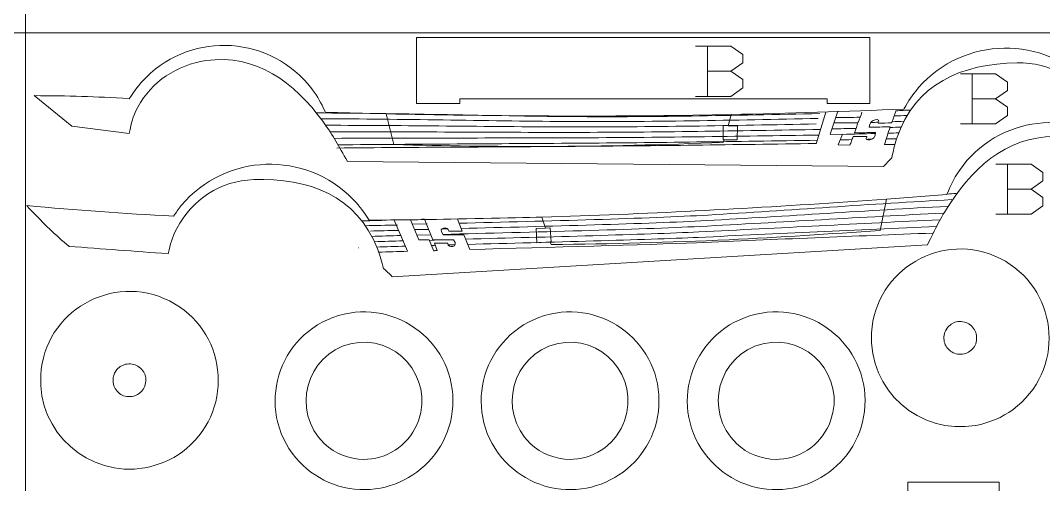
# Model space of a CAD drawing. Header units: centimetres. Extents: x -29.2 to 29, y -19.2 to 19.
# Drawn here: x -0.09 to 18.35, y -8.15 to 0.22 of the extents above; entities that cross this region are included whole.
import ezdxf

# ---------------------------------------------------------------- set-up
doc = ezdxf.new("R2010")
doc.units = ezdxf.units.CM
doc.header["$MEASUREMENT"] = 0
doc.layers.add('Camada 1', color=7, linetype='Continuous')

msp = doc.modelspace()

# ---------------------------------------------------------------- linework, layer by layer
at = {"layer": 'Camada 1', "color": 5, "lineweight": 9}
for points in [[(0, 19), (0, 19), (0, -19), (0, -19)], [(29, 0), (29, 0), (-29, 0), (-29, 0)]]:
    msp.add_open_spline(points, degree=3, dxfattribs=at)
at = {"layer": 'Camada 1', "color": 3, "lineweight": 9}
for points in [[(2.17223, -0.80323), (3.02409, 0.0418), (4.43012, -0.05428), (5.15903, -1.00744)], [(15.22211, -0.08632), (15.22211, -0.08632), (7.04597, -0.08632), (7.04597, -0.08632)], [(7.04597, -0.08632), (7.04597, -0.08632), (7.04598, -1.27632), (7.04598, -1.27632)], [(15.2221, -1.27632), (15.2221, -1.27632), (15.22211, -0.08632), (15.22211, -0.08632)], [(16.10186, -0.98814), (16.91552, -0.05623), (18.36337, -0.03477), (19.20361, -0.94303)], [(3.24949, -0.50116), (2.73825, -0.57486), (2.26948, -0.88034), (2.02477, -1.33957)], [(5.3577, -1.59428), (4.85021, -0.89795), (4.154, -0.37076), (3.24949, -0.50116)], [(17.87707, -0.54045), (16.88753, -0.55838), (16.03515, -0.91143), (15.70549, -1.90884)], [(19.30477, -1.35101), (19.00658, -0.84), (18.47321, -0.52965), (17.87707, -0.54045)], [(1.86974, -1.18748), (1.98728, -1.01781), (2.01686, -0.95736), (2.17223, -0.80323)], [(5.15903, -1.00744), (5.29297, -1.1826), (5.30897, -1.23713), (5.4064, -1.42929)], [(15.83424, -1.37508), (15.93764, -1.20602), (15.96429, -1.14572), (16.10186, -0.98814)], [(0.83545, -1.68369), (0.83545, -1.68369), (0.15247, -1.13266), (0.15247, -1.13266)], [(0.15247, -1.13266), (0.78109, -1.13538), (1.24383, -1.14818), (1.86974, -1.18748)], [(7.04598, -1.27632), (7.04598, -1.27632), (7.82869, -1.27623), (7.82869, -1.27623)], [(7.82869, -1.27623), (7.82869, -1.27623), (7.82868, -1.19123), (7.82868, -1.19123)], [(7.82868, -1.19123), (7.82868, -1.19123), (14.45164, -1.19126), (14.45164, -1.19126)], [(14.45164, -1.19126), (14.45164, -1.19126), (14.45163, -1.27626), (14.45163, -1.27626)], [(14.45163, -1.27626), (14.45163, -1.27626), (15.2221, -1.27632), (15.2221, -1.27632)], [(2.02477, -1.33957), (1.9173, -1.54125), (1.91885, -1.59854), (1.86698, -1.81508)], [(5.4064, -1.42929), (5.4064, -1.42929), (6.50151, -1.46024), (6.50151, -1.46024)], [(6.50151, -1.46024), (8.36169, -1.50106), (10.16857, -1.51437), (12.02963, -1.48602)], [(12.02963, -1.48602), (12.02963, -1.48602), (12.7201, -1.47377), (12.7201, -1.47377)], [(12.7201, -1.47377), (13.7656, -1.45128), (14.7894, -1.41889), (15.83424, -1.37508)], [(19.81165, -2.12826), (18.91877, -1.32669), (17.51927, -1.49266), (16.83872, -2.48093)], [(5.80266, -2.31938), (5.63827, -2.02905), (5.56038, -1.87238), (5.3577, -1.59428)], [(1.86698, -1.81508), (1.86698, -1.81508), (0.83545, -1.68369), (0.83545, -1.68369)], [(16.66952, -3.07693), (17.14171, -2.3562), (17.81081, -1.795), (18.72069, -1.8802)], [(15.70549, -1.90884), (15.66791, -2.02256), (15.64623, -2.14093), (15.61661, -2.25697)], [(5.90851, -3.00651), (5.04945, -2.11627), (3.60233, -2.16693), (2.80836, -3.1159)], [(15.46817, -2.41297), (15.46817, -2.41297), (5.80266, -2.31938), (5.80266, -2.31938)], [(15.61661, -2.25697), (15.56713, -2.30897), (15.51765, -2.36096), (15.46817, -2.41297)], [(16.83872, -2.48093), (16.71367, -2.66254), (16.70041, -2.7178), (16.61266, -2.91457)], [(2.72764, -3.52841), (3.00001, -3.00319), (3.51727, -2.66667), (4.11321, -2.64777)], [(4.11321, -2.64777), (5.10241, -2.61641), (5.97131, -2.92658), (6.35023, -3.90634)], [(16.61266, -2.91457), (16.61266, -2.91457), (15.52045, -3.00001), (15.52045, -3.00001)], [(2.66676, -3.30588), (1.76196, -3.25897), (0.92293, -3.19914), (0.02054, -3.11597)], [(0.02054, -3.11597), (0.24014, -3.35148), (0.45145, -3.56597), (0.69625, -3.77638)], [(2.80836, -3.1159), (2.75768, -3.17648), (2.71396, -3.24255), (2.66676, -3.30588)], [(6.19506, -3.37965), (6.08337, -3.21595), (6.05375, -3.15705), (5.90851, -3.00651)], [(15.52045, -3.00001), (13.66461, -3.1334), (11.86064, -3.23666), (10.00047, -3.30101)], [(16.26121, -3.82329), (16.41094, -3.52514), (16.48094, -3.36478), (16.66952, -3.07693)], [(10.00047, -3.30101), (10.00047, -3.30101), (9.31025, -3.32316), (9.31025, -3.32316)], [(6.46941, -3.37723), (6.37812, -3.37811), (6.28667, -3.37892), (6.19506, -3.37965)], [(7.19334, -3.36851), (7.17169, -3.36882), (6.49105, -3.37693), (6.46941, -3.37723)], [(9.31025, -3.32316), (8.8001, -3.3376), (7.69836, -3.35922), (7.19334, -3.36851)], [(2.56829, -3.98437), (2.62155, -3.78848), (2.62762, -3.72129), (2.72764, -3.52841)], [(17.57287, -4.07008), (16.54566, -3.55407), (15.31973, -4.26184), (15.25295, -5.40944)], [(0.69625, -3.77638), (0.69625, -3.77638), (0.78527, -3.85144), (0.78527, -3.85144)], [(0.78527, -3.85144), (1.37961, -3.89575), (1.97395, -3.94006), (2.56829, -3.98437)], [(6.61235, -4.39802), (6.61235, -4.39802), (16.26121, -3.82329), (16.26121, -3.82329)], [(6.35023, -3.90634), (6.39342, -4.01804), (6.42097, -4.13519), (6.45633, -4.24961)], [(17.88377, -6.73071), (18.76546, -5.99025), (18.5994, -4.58576), (17.57287, -4.07008)], [(2.59219, -4.83459), (1.56497, -4.31858), (0.33905, -5.02635), (0.27227, -6.17395)], [(6.45633, -4.24961), (6.50834, -4.29908), (6.56035, -4.34854), (6.61235, -4.39802)], [(5.64192, -5.10072), (6.70636, -4.78222), (7.7665, -5.62177), (7.70209, -6.7296)], [(9.35801, -5.10072), (10.42245, -4.78222), (11.48259, -5.62177), (11.41818, -6.7296)], [(13.0741, -5.10072), (14.13854, -4.78222), (15.19868, -5.62177), (15.13427, -6.7296)], [(2.90309, -7.49522), (3.78478, -6.75476), (3.61872, -5.35027), (2.59219, -4.83459)], [(4.87367, -7.66681), (4.13491, -6.78722), (4.53965, -5.43056), (5.64192, -5.10072)], [(8.58976, -7.66681), (7.851, -6.78722), (8.25574, -5.43056), (9.35801, -5.10072)], [(12.30585, -7.66681), (11.56709, -6.78722), (11.97183, -5.43056), (13.0741, -5.10072)], [(15.25295, -5.40944), (15.19293, -6.4409), (16.11557, -7.26103), (17.13171, -7.0814)], [(0.27227, -6.17395), (0.21225, -7.20541), (1.13489, -8.02554), (2.15102, -7.84591)], [(7.70209, -6.7296), (7.63999, -7.79762), (6.56186, -8.50927), (5.5534, -8.14276)], [(11.41818, -6.7296), (11.35608, -7.79762), (10.27795, -8.50927), (9.26949, -8.14276)], [(15.13427, -6.7296), (15.07217, -7.79762), (13.99404, -8.50927), (12.98558, -8.14276)], [(17.22302, -7.0625), (17.4771, -6.99443), (17.67978, -6.90204), (17.88377, -6.73071)], [(17.13171, -7.0814), (17.13171, -7.0814), (17.22302, -7.0625), (17.22302, -7.0625)], [(2.24234, -7.82701), (2.49642, -7.75894), (2.6991, -7.66655), (2.90309, -7.49522)], [(5.46672, -8.10839), (5.22829, -7.99731), (5.04493, -7.87072), (4.87367, -7.66681)], [(9.18281, -8.10839), (8.94438, -7.99731), (8.76102, -7.87072), (8.58976, -7.66681)], [(12.8989, -8.10839), (12.66047, -7.99731), (12.47711, -7.87072), (12.30585, -7.66681)], [(2.15102, -7.84591), (2.15102, -7.84591), (2.24234, -7.82701), (2.24234, -7.82701)], [(5.5534, -8.14276), (5.5534, -8.14276), (5.46672, -8.10839), (5.46672, -8.10839)], [(9.26949, -8.14276), (9.26949, -8.14276), (9.18281, -8.10839), (9.18281, -8.10839)], [(12.98558, -8.14276), (12.98558, -8.14276), (12.8989, -8.10839), (12.8989, -8.10839)], [(17.55419, -8.10495), (17.55419, -8.10495), (15.91008, -8.10539), (15.91008, -8.10539)], [(15.91008, -8.10539), (15.91008, -8.10539), (15.91106, -16.18172), (15.91106, -16.18172)], [(17.55441, -9.07054), (17.55441, -9.07054), (17.55419, -8.10495), (17.55419, -8.10495)], [(2.6289, -8.65057), (1.60168, -8.13455), (0.37576, -8.84233), (0.30898, -9.98992)]]:
    msp.add_open_spline(points, degree=3, dxfattribs=at)
at = {"layer": 'Camada 1', "color": 1, "lineweight": 9}
for points in [[(12.71828, -0.24287), (12.71828, -0.24287), (12.0821, -0.24287), (12.0821, -0.24287)], [(12.29416, -0.24287), (12.29416, -0.24287), (12.29416, -1.14528), (12.29416, -1.14528)], [(12.93034, -0.39327), (12.93034, -0.39327), (12.71828, -0.24287), (12.71828, -0.24287)], [(12.71828, -0.69407), (12.71828, -0.69407), (12.93034, -0.54367), (12.93034, -0.54367)], [(12.93034, -0.54367), (12.93034, -0.54367), (12.93034, -0.39327), (12.93034, -0.39327)], [(12.71828, -0.69407), (12.71828, -0.69407), (12.29416, -0.69407), (12.29416, -0.69407)], [(12.93034, -0.84447), (12.93034, -0.84447), (12.71828, -0.69407), (12.71828, -0.69407)], [(17.49118, -0.73762), (17.49118, -0.73762), (16.85499, -0.73762), (16.85499, -0.73762)], [(17.06705, -0.73762), (17.06705, -0.73762), (17.06705, -1.64003), (17.06705, -1.64003)], [(17.70324, -0.88802), (17.70324, -0.88802), (17.49118, -0.73762), (17.49118, -0.73762)], [(12.93034, -0.99488), (12.93034, -0.99488), (12.93034, -0.84447), (12.93034, -0.84447)], [(17.70324, -1.03842), (17.70324, -1.03842), (17.70324, -0.88802), (17.70324, -0.88802)], [(12.71828, -1.14528), (12.71828, -1.14528), (12.93034, -0.99488), (12.93034, -0.99488)], [(17.49118, -1.18882), (17.49118, -1.18882), (17.70324, -1.03842), (17.70324, -1.03842)], [(12.0821, -1.14528), (12.0821, -1.14528), (12.71828, -1.14528), (12.71828, -1.14528)], [(17.49118, -1.18882), (17.49118, -1.18882), (17.06705, -1.18882), (17.06705, -1.18882)], [(17.70324, -1.33923), (17.70324, -1.33923), (17.49118, -1.18882), (17.49118, -1.18882)], [(9.69172, -1.50936), (8.20805, -1.49427), (6.72482, -1.44982), (5.2435, -1.44464)], [(6.64136, -2.01627), (6.64136, -2.01627), (6.50151, -1.46024), (6.50151, -1.46024)], [(14.32368, -1.45565), (12.77969, -1.48868), (11.23445, -1.52504), (9.69172, -1.50936)], [(12.7201, -1.47377), (12.7201, -1.47377), (12.66618, -1.67503), (12.66618, -1.67503)], [(14.431, -1.42867), (14.431, -1.42867), (14.2532, -2.00491), (14.2532, -2.00491)], [(14.50967, -1.83062), (14.50967, -1.83062), (14.64605, -1.41552), (14.64605, -1.41552)], [(15.07977, -1.43094), (15.05857, -1.49115), (15.03717, -1.55111), (15.015, -1.61111)], [(15.65803, -1.5121), (15.67056, -1.47695), (15.68276, -1.44128), (15.69219, -1.40587)], [(15.69219, -1.40587), (15.78081, -1.40155), (15.86937, -1.39711), (15.95788, -1.39254)], [(17.70324, -1.48963), (17.70324, -1.48963), (17.70324, -1.33923), (17.70324, -1.33923)], [(5.32538, -1.55051), (6.79345, -1.55317), (8.26244, -1.58867), (9.73059, -1.59848)], [(9.73059, -1.59848), (11.24979, -1.60864), (12.77027, -1.57533), (14.29188, -1.54486)], [(9.76474, -1.69703), (11.25925, -1.7016), (12.75614, -1.67159), (14.25419, -1.64387)], [(14.57466, -1.62603), (14.71746, -1.62529), (14.86033, -1.62456), (15.01029, -1.62374)], [(14.60989, -1.52491), (14.75311, -1.52457), (14.89634, -1.52423), (15.0468, -1.52385)], [(15.015, -1.61111), (14.99125, -1.67536), (14.96671, -1.7394), (14.94434, -1.80336)], [(15.20932, -1.70051), (15.21168, -1.53846), (15.44251, -1.53461), (15.37185, -1.61999)], [(15.23876, -1.61669), (15.2847, -1.61523), (15.33063, -1.61376), (15.37773, -1.61212)], [(15.37185, -1.61999), (15.37067, -1.62356), (15.37185, -1.62685), (15.37302, -1.62914)], [(15.37302, -1.62914), (15.45546, -1.62731), (15.53673, -1.62557), (15.61799, -1.62374)], [(15.61799, -1.62374), (15.63094, -1.58659), (15.64465, -1.54962), (15.65803, -1.5121)], [(15.62388, -1.60342), (15.6948, -1.60069), (15.76574, -1.59789), (15.83667, -1.59504)], [(15.66156, -1.49938), (15.73967, -1.49598), (15.81778, -1.49247), (15.8959, -1.48888)], [(16.85499, -1.64003), (16.85499, -1.64003), (17.49118, -1.64003), (17.49118, -1.64003)], [(17.49118, -1.64003), (17.49118, -1.64003), (17.70324, -1.48963), (17.70324, -1.48963)], [(5.41052, -1.66799), (6.8612, -1.66734), (8.31291, -1.6926), (9.76474, -1.69703)], [(5.49049, -1.78541), (6.95724, -1.78108), (8.42399, -1.79722), (9.89076, -1.79558)], [(9.89076, -1.79558), (11.3959, -1.79389), (12.82887, -1.76863), (14.33634, -1.74145)], [(9.91313, -1.89331), (11.39944, -1.88692), (12.81366, -1.86743), (14.30111, -1.84299)], [(14.72768, -1.82867), (14.72768, -1.82867), (14.50971, -1.83263), (14.50971, -1.83263)], [(14.53943, -1.73153), (14.68278, -1.72933), (14.82807, -1.72714), (14.97142, -1.72494)], [(14.65052, -2.01744), (14.65052, -2.01744), (14.72768, -1.82867), (14.72768, -1.82867)], [(14.71984, -1.83213), (14.93654, -1.82747), (15.10804, -1.82184), (15.32474, -1.81654)], [(14.94434, -1.80336), (15.07153, -1.8018), (15.19872, -1.80025), (15.32592, -1.7986)], [(15.32592, -1.7986), (15.32945, -1.96157), (15.09862, -1.96139), (15.16692, -1.87803)], [(15.5909, -1.69648), (15.46371, -1.69795), (15.33651, -1.6995), (15.20932, -1.70051)], [(15.53437, -1.86229), (15.55212, -1.80723), (15.5697, -1.75184), (15.5909, -1.69648)], [(15.55086, -1.81059), (15.6147, -1.80879), (15.6786, -1.80695), (15.74254, -1.8051)], [(15.58619, -1.7071), (15.65274, -1.70488), (15.71936, -1.70263), (15.78601, -1.70034)], [(5.56484, -1.90285), (7.01461, -1.89407), (8.46334, -1.89955), (9.91313, -1.89331)], [(5.63425, -2.02032), (7.06571, -2.00652), (8.49826, -2.00151), (9.92962, -1.99094)], [(9.36923, -2.04899), (8.45318, -2.05166), (7.5567, -2.03701), (6.64136, -2.01627)], [(12.57927, -1.97632), (11.49382, -2.01915), (10.45632, -2.04583), (9.36923, -2.04899)], [(9.90676, -2.04809), (11.37421, -2.03726), (12.77856, -2.01733), (14.24717, -1.99546)], [(9.92962, -1.99094), (11.39707, -1.98011), (12.80141, -1.96019), (14.27002, -1.93832)], [(12.59327, -1.92934), (12.59327, -1.92934), (12.57927, -1.97632), (12.57927, -1.97632)], [(14.65052, -2.01744), (14.65052, -2.01744), (14.86307, -2.02517), (14.86307, -2.02517)], [(14.6868, -1.93218), (14.77513, -1.93062), (14.81243, -1.92817), (14.90076, -1.92643)], [(14.89252, -1.95059), (14.88334, -1.97556), (14.87367, -2.00037), (14.86307, -2.02517)], [(14.92078, -1.87116), (14.91136, -1.8977), (14.90218, -1.92433), (14.89252, -1.95059)], [(15.16457, -1.86879), (15.08331, -1.86961), (15.00204, -1.87043), (14.92078, -1.87116)], [(15.16104, -1.92131), (15.19166, -1.92067), (15.22345, -1.92003), (15.25525, -1.91939)], [(15.16692, -1.87803), (15.16692, -1.87446), (15.16692, -1.87126), (15.16457, -1.86879)], [(15.48491, -2.01464), (15.5014, -1.96395), (15.51797, -1.91319), (15.53437, -1.86229)], [(15.67562, -2.01109), (15.61205, -2.01228), (15.54848, -2.01347), (15.48491, -2.01464)], [(15.51671, -1.91362), (15.5796, -1.91217), (15.64249, -1.91068), (15.70538, -1.90919)], [(5.61139, -2.07747), (7.04285, -2.06367), (8.4754, -2.05866), (9.90676, -2.04809)], [(18.13144, -2.36739), (18.13144, -2.36739), (17.49526, -2.36739), (17.49526, -2.36739)], [(17.70732, -2.36739), (17.70732, -2.36739), (17.70732, -3.2698), (17.70732, -3.2698)], [(18.3435, -2.51779), (18.3435, -2.51779), (18.13144, -2.36739), (18.13144, -2.36739)], [(18.3435, -2.66819), (18.3435, -2.66819), (18.3435, -2.51779), (18.3435, -2.51779)], [(18.13144, -2.81859), (18.13144, -2.81859), (18.3435, -2.66819), (18.3435, -2.66819)], [(16.61592, -2.90725), (16.67024, -2.90412), (16.72455, -2.90102), (16.77887, -2.89798)], [(18.13144, -2.81859), (18.13144, -2.81859), (17.70732, -2.81859), (17.70732, -2.81859)], [(18.3435, -2.969), (18.3435, -2.969), (18.13144, -2.81859), (18.13144, -2.81859)], [(16.62377, -3.12977), (15.17504, -3.20504), (13.72663, -3.30624), (12.27703, -3.38665)], [(16.70264, -3.00799), (15.23672, -3.08748), (13.77159, -3.19982), (12.30598, -3.28645)], [(15.40846, -3.56232), (15.40846, -3.56232), (15.52046, -3.00001), (15.52046, -3.00001)], [(18.13144, -3.2698), (18.13144, -3.2698), (18.3435, -3.1194), (18.3435, -3.1194)], [(18.3435, -3.1194), (18.3435, -3.1194), (18.3435, -2.969), (18.3435, -2.969)], [(12.30598, -3.28645), (11.25538, -3.34854), (9.3753, -3.39495), (7.81345, -3.43394)], [(16.55005, -3.25121), (15.08508, -3.32365), (13.62119, -3.41654), (12.15634, -3.49166)], [(17.49526, -3.2698), (17.49526, -3.2698), (18.13144, -3.2698), (18.13144, -3.2698)], [(6.0641, -3.39242), (6.18994, -3.38864), (6.32615, -3.38481), (6.47095, -3.38091)], [(6.70423, -3.46776), (6.49969, -3.47153), (6.30661, -3.47525), (6.12729, -3.4789)], [(6.88908, -3.93991), (6.88908, -3.93991), (6.64779, -3.37638), (6.64779, -3.37638)], [(7.08953, -3.73569), (7.08953, -3.73569), (6.94048, -3.37395), (6.94048, -3.37395)], [(7.24045, -3.44574), (7.24045, -3.44574), (6.97565, -3.45041), (6.97565, -3.45041)], [(7.12561, -3.36411), (7.14724, -3.36358), (7.16899, -3.36304), (7.19083, -3.3625)], [(7.19083, -3.3625), (7.19083, -3.3625), (7.34553, -3.73348), (7.34553, -3.73348)], [(7.53, -3.64141), (7.41162, -3.49156), (7.63526, -3.49308), (7.62939, -3.56987)], [(12.15634, -3.49166), (11.07735, -3.54699), (9.10818, -3.59417), (7.52547, -3.63551)], [(7.87298, -3.57841), (7.87298, -3.57841), (7.78996, -3.35872), (7.78996, -3.35872)], [(12.27703, -3.38665), (11.24739, -3.44377), (9.39444, -3.48953), (7.85266, -3.52909)], [(9.31025, -3.32316), (9.31025, -3.32316), (9.37412, -3.52149), (9.37412, -3.52149)], [(16.41878, -3.49333), (14.98856, -3.55446), (13.55771, -3.62444), (12.12776, -3.68879)], [(16.48195, -3.37238), (15.03371, -3.43949), (13.58725, -3.52079), (12.13912, -3.59043)], [(6.73186, -3.56408), (6.55131, -3.56778), (6.38043, -3.57144), (6.22116, -3.57503)], [(6.77198, -3.65571), (6.58434, -3.66093), (6.40712, -3.66606), (6.24336, -3.6711)], [(7.26757, -3.54427), (7.26757, -3.54427), (7.01137, -3.54607), (7.01137, -3.54607)], [(7.30752, -3.64123), (7.30752, -3.64123), (7.05647, -3.64793), (7.05647, -3.64793)], [(7.61244, -3.53527), (7.61244, -3.53527), (7.50546, -3.53805), (7.50546, -3.53805)], [(7.90001, -3.64404), (7.90001, -3.64404), (7.53, -3.64141), (7.53, -3.64141)], [(7.62939, -3.56987), (7.63094, -3.5731), (7.63363, -3.57613), (7.63741, -3.57841)], [(7.63741, -3.57841), (7.63741, -3.57841), (7.87298, -3.57841), (7.87298, -3.57841)], [(8.00855, -3.90746), (8.00855, -3.90746), (7.90001, -3.64404), (7.90001, -3.64404)], [(12.13912, -3.59043), (11.15854, -3.63759), (9.4245, -3.68137), (7.93175, -3.72106)], [(12.12776, -3.68879), (11.16274, -3.73222), (9.44845, -3.77567), (7.97087, -3.816)], [(16.35977, -3.61161), (14.94001, -3.66665), (13.51927, -3.72555), (12.0986, -3.78489)], [(12.68561, -3.73082), (13.60065, -3.68788), (14.49529, -3.62861), (15.40846, -3.56232)], [(6.81158, -3.75182), (6.62694, -3.75717), (6.4525, -3.76243), (6.29128, -3.7676)], [(6.85111, -3.84774), (6.66725, -3.85326), (6.49367, -3.8587), (6.3334, -3.86405)], [(7.27599, -3.73569), (7.27599, -3.73569), (7.08953, -3.73569), (7.08953, -3.73569)], [(7.36015, -3.93663), (7.36015, -3.93663), (7.27599, -3.73569), (7.27599, -3.73569)], [(7.46859, -3.73348), (7.40579, -3.73693), (7.34435, -3.74036), (7.28458, -3.74374)], [(7.3862, -3.8322), (7.36456, -3.8346), (7.34329, -3.83699), (7.32241, -3.83937)], [(7.34553, -3.73348), (7.34553, -3.73348), (7.71353, -3.73348), (7.71353, -3.73348)], [(7.60611, -3.79649), (7.60611, -3.79649), (7.37149, -3.79649), (7.37149, -3.79649)], [(7.37149, -3.79649), (7.37149, -3.79649), (7.42401, -3.92398), (7.42401, -3.92398)], [(7.61413, -3.80501), (7.61258, -3.80178), (7.60989, -3.79876), (7.60611, -3.79649)], [(7.71353, -3.73348), (7.8319, -3.88334), (7.60826, -3.8818), (7.61413, -3.80501)], [(7.7462, -3.82216), (7.7462, -3.82216), (7.6187, -3.82569), (7.6187, -3.82569)], [(12.0986, -3.78489), (11.15327, -3.82438), (9.4654, -3.86702), (8.00855, -3.90746)], [(9.45961, -3.77185), (9.45961, -3.77185), (9.47593, -3.81807), (9.47593, -3.81807)], [(9.47593, -3.81807), (10.56217, -3.8068), (11.59971, -3.7818), (12.68561, -3.73082)], [(6.00067, -3.87576), (6.00008, -3.87578), (5.99946, -3.87581), (5.99886, -3.87583)], [(6.88908, -3.93991), (6.70386, -3.94563), (6.52933, -3.95128), (6.36864, -3.95681)], [(7.42401, -3.92398), (7.40166, -3.92644), (7.37969, -3.92888), (7.35814, -3.93132)]]:
    msp.add_open_spline(points, degree=3, dxfattribs=at)
at = {"layer": 'Camada 1', "lineweight": 9}
for points in [[(12.58058, -1.67421), (12.58058, -1.67421), (12.57811, -1.92919), (12.57811, -1.92919)], [(12.66618, -1.67503), (12.66618, -1.67503), (12.58058, -1.67421), (12.58058, -1.67421)], [(12.83556, -1.67667), (12.83556, -1.67667), (12.66618, -1.67503), (12.66618, -1.67503)], [(12.8331, -1.93166), (12.8331, -1.93166), (12.83556, -1.67667), (12.83556, -1.67667)], [(12.57811, -1.92919), (12.57811, -1.92919), (12.59327, -1.92934), (12.59327, -1.92934)], [(12.59327, -1.92934), (12.59327, -1.92934), (12.8331, -1.93166), (12.8331, -1.93166)], [(9.20503, -3.53156), (9.20503, -3.53156), (9.37412, -3.52149), (9.37412, -3.52149)], [(9.22019, -3.78611), (9.22019, -3.78611), (9.20503, -3.53156), (9.20503, -3.53156)], [(9.37412, -3.52149), (9.37412, -3.52149), (9.45958, -3.5164), (9.45958, -3.5164)], [(9.45958, -3.5164), (9.45958, -3.5164), (9.47474, -3.77094), (9.47474, -3.77094)], [(9.45961, -3.77185), (9.45961, -3.77185), (9.22019, -3.78611), (9.22019, -3.78611)], [(9.47474, -3.77094), (9.47474, -3.77094), (9.45961, -3.77185), (9.45961, -3.77185)], [(16.62856, -5.30784), (16.62856, -5.30784), (16.58578, -5.37267), (16.58578, -5.37267)], [(16.68665, -5.25629), (16.68665, -5.25629), (16.62856, -5.30784), (16.62856, -5.30784)], [(16.7561, -5.22154), (16.7561, -5.22154), (16.68665, -5.25629), (16.68665, -5.25629)], [(16.98339, -5.2351), (16.91928, -5.20396), (16.82346, -5.19823), (16.7561, -5.22154)], [(17.13452, -5.40542), (17.11122, -5.33806), (17.0475, -5.26625), (16.98339, -5.2351)], [(5.86078, -5.6076), (6.6668, -5.41406), (7.36673, -6.2086), (7.08325, -6.99801)], [(9.57687, -5.6076), (10.38289, -5.41406), (11.08282, -6.2086), (10.79934, -6.99801)], [(13.29296, -5.6076), (14.09898, -5.41406), (14.79891, -6.2086), (14.51543, -6.99801)], [(16.58578, -5.37267), (16.55464, -5.43677), (16.54892, -5.53262), (16.57222, -5.59996)], [(17.12094, -5.63271), (17.1521, -5.56859), (17.15782, -5.47277), (17.13452, -5.40542)], [(5.38487, -7.40544), (4.782, -6.8295), (5.05381, -5.80139), (5.86078, -5.6076)], [(9.10096, -7.40544), (8.49809, -6.8295), (8.7699, -5.80139), (9.57687, -5.6076)], [(12.81705, -7.40544), (12.21418, -6.8295), (12.48599, -5.80139), (13.29296, -5.6076)], [(16.57222, -5.59996), (16.59552, -5.66731), (16.65923, -5.73911), (16.72335, -5.77026)], [(16.95064, -5.78383), (17.01802, -5.76052), (17.08979, -5.69682), (17.12094, -5.63271)], [(16.72335, -5.77026), (16.78748, -5.80142), (16.88327, -5.80714), (16.95064, -5.78383)], [(1.64788, -6.07235), (1.64788, -6.07235), (1.6051, -6.13718), (1.6051, -6.13718)], [(1.70596, -6.0208), (1.70596, -6.0208), (1.64788, -6.07235), (1.64788, -6.07235)], [(1.77542, -5.98605), (1.77542, -5.98605), (1.70596, -6.0208), (1.70596, -6.0208)], [(2.00271, -5.99961), (1.9386, -5.96847), (1.84278, -5.96274), (1.77542, -5.98605)], [(2.15384, -6.16993), (2.13054, -6.10257), (2.06681, -6.03076), (2.00271, -5.99961)], [(1.6051, -6.13718), (1.57396, -6.20128), (1.56824, -6.29713), (1.59154, -6.36447)], [(2.14026, -6.39722), (2.17142, -6.3331), (2.17714, -6.23728), (2.15384, -6.16993)], [(1.59154, -6.36447), (1.61484, -6.43182), (1.67855, -6.50362), (1.74267, -6.53477)], [(1.96996, -6.54834), (2.03734, -6.52503), (2.10911, -6.46133), (2.14026, -6.39722)], [(1.74267, -6.53477), (1.8068, -6.56593), (1.90259, -6.57165), (1.96996, -6.54834)], [(7.08325, -6.99801), (6.94219, -7.39082), (6.58021, -7.66737), (6.16242, -7.69197)], [(10.79934, -6.99801), (10.65828, -7.39082), (10.2963, -7.66737), (9.87851, -7.69197)], [(14.51543, -6.99801), (14.37437, -7.39082), (14.01239, -7.66737), (13.5946, -7.69197)], [(6.10167, -7.69372), (5.82609, -7.68574), (5.58639, -7.59796), (5.38487, -7.40544)], [(9.81776, -7.69372), (9.54218, -7.68574), (9.30248, -7.59796), (9.10096, -7.40544)], [(13.53385, -7.69372), (13.25827, -7.68574), (13.01857, -7.59796), (12.81705, -7.40544)], [(6.16242, -7.69197), (6.16242, -7.69197), (6.10167, -7.69372), (6.10167, -7.69372)], [(9.87851, -7.69197), (9.87851, -7.69197), (9.81776, -7.69372), (9.81776, -7.69372)], [(13.5946, -7.69197), (13.5946, -7.69197), (13.53385, -7.69372), (13.53385, -7.69372)]]:
    msp.add_open_spline(points, degree=3, dxfattribs=at)

doc.saveas('drawing.dxf')
